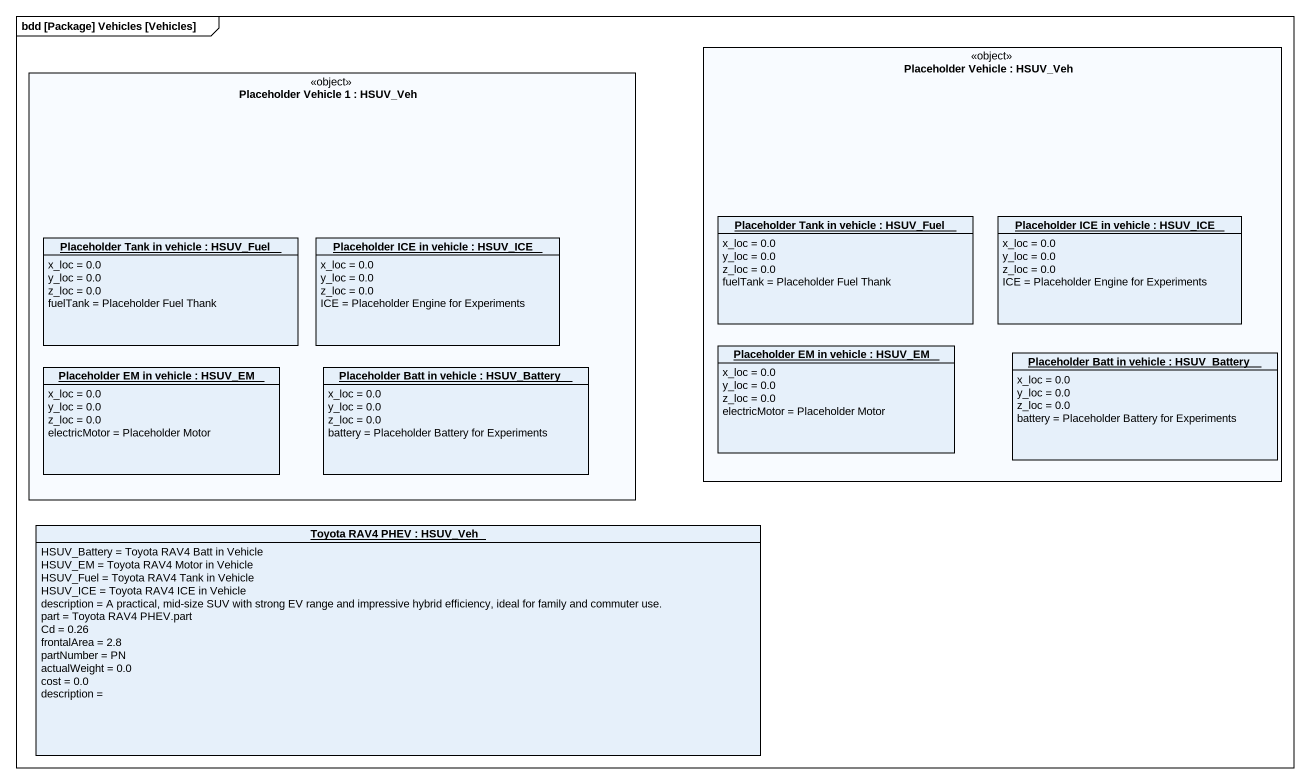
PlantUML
@startuml
mainframe bdd [Package] Vehicles [Vehicles]
hide circle
hide empty members
rectangle "Placeholder Vehicle 1 : HSUV_Veh" as Placeholder_Vehicle_1 <<object>> {
  object "Placeholder Tank in vehicle : HSUV_Fuel" as Placeholder_Tank_in_vehicle_2 {
    x_loc = 0.0
    y_loc = 0.0
    z_loc = 0.0
    fuelTank = Placeholder Fuel Thank
  }
  object "Placeholder ICE in vehicle : HSUV_ICE" as Placeholder_ICE_in_vehicle_2 {
    x_loc = 0.0
    y_loc = 0.0
    z_loc = 0.0
    ICE = Placeholder Engine for Experiments
  }
  object "Placeholder EM in vehicle : HSUV_EM" as Placeholder_EM_in_vehicle {
    x_loc = 0.0
    y_loc = 0.0
    z_loc = 0.0
    electricMotor = Placeholder Motor
  }
  object "Placeholder Batt in vehicle : HSUV_Battery" as Placeholder_Batt_in_vehicle {
    x_loc = 0.0
    y_loc = 0.0
    z_loc = 0.0
    battery = Placeholder Battery for Experiments
  }
}
rectangle "Placeholder Vehicle : HSUV_Veh" as Placeholder_Vehicle <<object>> {
  object "Placeholder Tank in vehicle : HSUV_Fuel" as Placeholder_Tank_in_vehicle {
    x_loc = 0.0
    y_loc = 0.0
    z_loc = 0.0
    fuelTank = Placeholder Fuel Thank
  }
  object "Placeholder ICE in vehicle : HSUV_ICE" as Placeholder_ICE_in_vehicle {
    x_loc = 0.0
    y_loc = 0.0
    z_loc = 0.0
    ICE = Placeholder Engine for Experiments
  }
  object "Placeholder EM in vehicle : HSUV_EM" as Placeholder_EM_in_vehicle_2 {
    x_loc = 0.0
    y_loc = 0.0
    z_loc = 0.0
    electricMotor = Placeholder Motor
  }
  object "Placeholder Batt in vehicle : HSUV_Battery" as Placeholder_Batt_in_vehicle_2 {
    x_loc = 0.0
    y_loc = 0.0
    z_loc = 0.0
    battery = Placeholder Battery for Experiments
  }
}
object "Toyota RAV4 PHEV : HSUV_Veh" as Toyota_RAV4_PHEV {
  HSUV_Battery = Toyota RAV4 Batt in Vehicle
  HSUV_EM = Toyota RAV4 Motor in Vehicle
  HSUV_Fuel = Toyota RAV4 Tank in Vehicle
  HSUV_ICE = Toyota RAV4 ICE in Vehicle
  description = A practical, mid-size SUV with strong EV range and impressive hybrid efficiency, ideal for family and commuter use.
  part = Toyota RAV4 PHEV.part
  Cd = 0.26
  frontalArea = 2.8
  partNumber = PN
  actualWeight = 0.0
  cost = 0.0
  description =
}
@enduml
